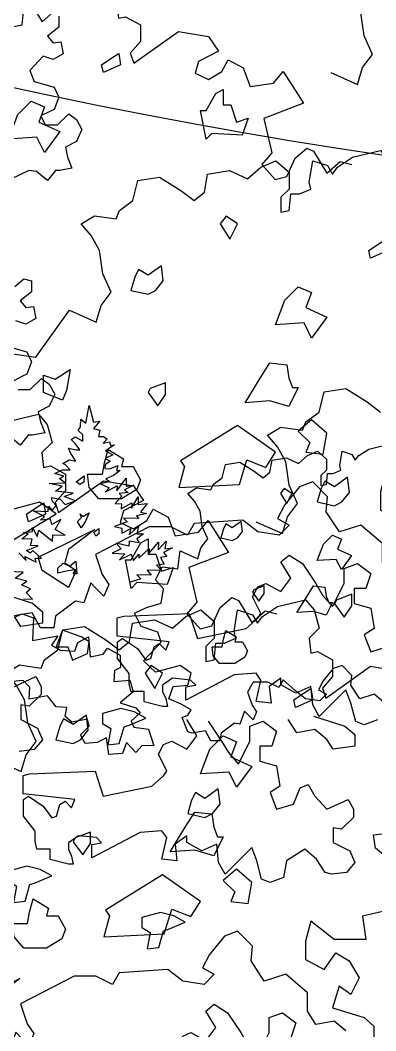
# Model space of a CAD drawing. Header units: inches. Extents: x -11 to 128, y 7 to 56.
# Drawn here: x 63.453 to 63.786, y 22.025 to 22.97 of the extents above; entities that cross this region are included whole.
import ezdxf

# ---------------------------------------------------------------- set-up
doc = ezdxf.new("R2010")
doc.units = ezdxf.units.IN
doc.header["$MEASUREMENT"] = 0
doc.layers.add('CAY', color=94, linetype='Continuous')
doc.layers.add('CAY-3', color=61, linetype='Continuous')
picture_1 = doc.add_image_def('image1.jpg', size_in_pixel=(1680, 1093))

# ---------------------------------------------------------------- blocks, each defined once
blk = doc.blocks.new('A$C76451831')
at = {"layer": 'CAY'}
for p, q in [((3317.1, 1724.4), (3361.9, 1731.5)), ((3361.9, 1731.5), (3406.7, 1703.8)), ((3306.5, 1682.6), (3317.1, 1724.4)), ((3406.7, 1703.8), (3434.4, 1682.6)), ((2664.3, 1664.1), (2722.6, 1678.3)), ((2722.6, 1678.3), (2740.3, 1657)), ((3278.8, 1661.9), (3306.5, 1682.6)), ((2740.3, 1657), (2750.9, 1619.3)), ((3199.2, 1634.2), (3226.9, 1651.3)), ((3226.9, 1651.3), (3271.7, 1644.8)), ((3271.7, 1644.8), (3278.8, 1661.9)), ((3219.8, 1610), (3199.2, 1634.2)), ((2750.9, 1619.3), (2729.7, 1598.1)), ((3237.5, 1578.7), (3219.8, 1610)), ((2532.2, 1553.2), (2535.7, 1588)), ((2729.7, 1598.1), (2733.2, 1567.4)), ((3244, 1530.4), (3237.5, 1578.7)), ((2733.2, 1567.4), (2747.4, 1570.3)), ((2747.4, 1570.3), (2778.6, 1553.2)), ((2515.1, 1549.7), (2532.2, 1553.2)), ((2764.5, 1473.6), (2857.6, 1539.7)), ((2778.6, 1553.2), (2778.6, 1518.4)), ((2857.6, 1539.7), (2920.1, 1529)), ((2778.6, 1518.4), (2757.4, 1494.2)), ((2920.1, 1529), (2940.8, 1498.4)), ((3261.7, 1492), (3244, 1530.4)), ((2757.4, 1494.2), (2764.5, 1473.6)), ((2940.8, 1498.4), (2899.5, 1477.1)), ((2899.5, 1477.1), (2892.4, 1452.9)), ((2947.9, 1456.5), (2961.4, 1480.7)), ((2961.4, 1480.7), (2992.7, 1463.6)), ((3240.4, 1464.3), (3261.7, 1492)), ((2892.4, 1452.9), (2920.1, 1439.4)), ((2920.1, 1439.4), (2947.9, 1456.5)), ((2992.7, 1463.6), (3006.8, 1425.2)), ((3055.2, 1432.3), (3075.8, 1456.5)), ((3075.8, 1456.5), (3117.7, 1390.4)), ((3175, 1454.3), (3230.4, 1429.5)), ((3230.4, 1429.5), (3240.4, 1464.3)), ((3006.8, 1425.2), (3055.2, 1432.3)), ((3117.7, 1390.4), (3035.1, 1358.6)), ((3035.1, 1358.6), (3052.2, 1286.6)), ((5943, 1269.4), (5949.7, 1306.8)), ((5949.7, 1306.8), (5958.9, 1271.5)), ((3052.2, 1286.6), (3031, 1262.4)), ((5931.9, 1262.1), (5932.4, 1277.9)), ((5932.4, 1277.9), (5943, 1269.4)), ((5972.1, 1273.8), (5958.5, 1258.4)), ((5958.9, 1271.5), (5972.1, 1273.8)), ((5926.6, 1254.1), (5931.9, 1262.1)), ((5936.7, 1245.6), (5926.6, 1254.1)), ((5936.3, 1232.4), (5936.7, 1245.6)), ((5958.5, 1258.4), (5971.5, 1255.2)), ((5971.5, 1255.2), (5968.8, 1242.2)), ((5968.8, 1242.2), (5979.2, 1241.8)), ((5979.2, 1241.8), (5987.1, 1236.1)), ((5912.4, 1236), (5920.7, 1241.1)), ((5920.2, 1227.6), (5912.4, 1236)), ((5930.2, 1214.1), (5920.2, 1227.6)), ((5920.7, 1241.1), (5936.3, 1232.4)), ((5987.1, 1236.1), (5978.7, 1228.2)), ((5978.7, 1228.2), (5991.9, 1230.5)), ((6002.6, 1224.7), (5983.6, 1212.2)), ((5991.9, 1230.5), (5994.4, 1222.3)), ((5994.4, 1222.3), (6002.6, 1224.7)), ((5906.3, 1217.6), (5922.5, 1214.3)), ((5911.3, 1206.6), (5906.3, 1217.6)), ((5921.6, 1190.3), (5911.3, 1206.6)), ((5922.5, 1214.3), (5930.2, 1214.1)), ((5999.1, 1203.5), (5983, 1196.4)), ((5983.6, 1212.2), (5999.1, 1203.5)), ((5894.8, 1185.8), (5908.2, 1193.5)), ((5900.1, 1182.9), (5894.8, 1185.8)), ((5910.1, 1172.2), (5900.1, 1182.9)), ((5908.2, 1193.5), (5921.6, 1190.3)), ((5982.6, 1182.8), (5982.3, 1175.1)), ((5993.3, 1190.6), (5982.6, 1182.8)), ((5983, 1196.4), (5993.3, 1190.6)), ((5992.7, 1174.7), (6009.3, 1181.8)), ((6009.3, 1181.8), (6006.2, 1171.5)), ((5878.2, 1165.1), (5894.3, 1172.7)), ((5896.6, 1159.5), (5878.2, 1165.1)), ((5888.2, 1154.3), (5896.6, 1159.5)), ((5894.3, 1172.7), (5910.1, 1172.2)), ((5982.3, 1175.1), (5992.7, 1174.7)), ((6000.4, 1160.8), (5984.3, 1153.7)), ((6013.9, 1171.3), (6000.4, 1160.8)), ((6006.2, 1171.5), (6013.9, 1171.3)), ((5866.6, 1144.2), (5898.8, 1145.8)), ((5893.1, 1138.3), (5866.6, 1144.2)), ((5879.6, 1127.9), (5893.1, 1138.3)), ((5898.8, 1145.8), (5888.2, 1154.3)), ((5991.8, 1148), (5973, 1143.2)), ((5973, 1143.2), (5991.3, 1134.9)), ((5983.3, 1127), (6007.8, 1139.3)), ((5984.3, 1153.7), (5991.8, 1148)), ((6007.4, 1128.9), (6026.9, 1154.9)), ((6007.8, 1139.3), (6007.4, 1128.9)), ((6042.3, 1140.8), (6023.3, 1131)), ((6026.9, 1154.9), (6026.3, 1138.6)), ((6026.3, 1138.6), (6042.3, 1140.8)), ((5916.6, 1123.9), (5879.6, 1127.9)), ((5897.8, 1116.8), (5916.6, 1123.9)), ((5921.5, 1107.8), (5897.8, 1116.8)), ((5991.3, 1134.9), (5983.3, 1127)), ((6017.4, 1117.6), (6003.8, 1102.2)), ((6030.9, 1125.3), (6012.2, 1123.3)), ((6012.2, 1123.3), (6017.4, 1117.6)), ((6023.3, 1131), (6030.9, 1125.3)), ((6037.9, 1092.9), (6051.8, 1116.4)), ((6051.8, 1116.4), (6051.3, 1100.6)), ((5864.5, 1085.8), (5864.9, 1096.7)), ((5864.9, 1096.7), (5872.8, 1088.2)), ((5871, 1115), (5889.4, 1111.7)), ((5873.4, 1106.8), (5871, 1115)), ((5872.8, 1088.2), (5880.8, 1098.4)), ((5880.8, 1098.4), (5873.4, 1106.8)), ((5889.4, 1111.7), (5899.9, 1100.4)), ((5899.9, 1100.4), (5921.5, 1107.8)), ((6003.8, 1102.2), (6016.9, 1101.8)), ((6016.5, 1091.4), (6038.3, 1103.8)), ((6016.9, 1101.8), (6016.5, 1091.4)), ((6038.3, 1103.8), (6037.9, 1092.9)), ((6051.3, 1100.6), (6070.4, 1102.6)), ((6070.4, 1102.6), (6056.2, 1084.5)), ((5856.5, 1075.7), (5832.8, 1086.9)), ((5832.8, 1086.9), (5864.5, 1085.8)), ((5848, 1067.8), (5856.5, 1075.7)), ((6069.6, 1081.4), (6048.2, 1076.7)), ((6048.2, 1076.7), (6053, 1071.1)), ((6056.2, 1084.5), (6069.6, 1081.4)), ((5831.4, 1044.3), (5831.6, 1052.5)), ((5831.6, 1052.5), (5841.4, 1033.6)), ((5869.4, 1069.8), (5848, 1067.8)), ((5871.7, 1058.8), (5869.4, 1069.8)), ((5890.7, 1069), (5871.7, 1058.8)), ((5879.1, 1048.1), (5890.7, 1069)), ((6028.7, 1064.2), (6002.1, 1054.3)), ((6002.1, 1054.3), (6017.8, 1051)), ((6053, 1071.1), (6021.3, 1072.2)), ((6021.3, 1072.2), (6028.7, 1064.2)), ((6033.2, 1037.3), (6052.4, 1055.2)), ((6052.4, 1055.2), (6049.1, 1039.5)), ((5809.5, 1029.2), (5823, 1039.2)), ((5812.7, 1042.3), (5831.4, 1044.3)), ((5823, 1039.2), (5812.7, 1042.3)), ((5841.4, 1033.6), (5844.6, 1046.6)), ((5844.6, 1046.6), (5873.3, 1024.3)), ((5873.3, 1024.3), (5873.7, 1037.4)), ((5873.7, 1037.4), (5900, 1036.5)), ((5900, 1036.5), (5879.1, 1048.1)), ((6017.8, 1051), (6017.5, 1040.6)), ((6017.5, 1040.6), (6036.4, 1050.3)), ((6036.4, 1050.3), (6033.2, 1037.3)), ((6062.7, 1039), (6048.8, 1028.6)), ((6049.1, 1039.5), (6062.7, 1039)), ((5830.8, 1028.5), (5809.5, 1029.2)), ((5819.1, 1004.9), (5843.5, 1014.5)), ((5827.6, 1015), (5830.8, 1028.5)), ((5843.5, 1014.5), (5827.6, 1015)), ((6005.9, 1019.7), (6016.3, 1008.4)), ((6032.4, 1013.3), (6005.9, 1019.7)), ((6032.8, 1024.2), (6032.4, 1013.3)), ((6053.9, 1020.7), (6032.8, 1024.2)), ((6048.8, 1028.6), (6053.9, 1020.7)), ((6074.5, 998.7), (6093.9, 1022)), ((6093.3, 1005.7), (6110.2, 1024.2)), ((6093.9, 1022), (6093.3, 1005.7)), ((6122.9, 1010.1), (6104, 1000.4)), ((6110.2, 1024.2), (6107, 1008)), ((6107, 1008), (6122.9, 1010.1)), ((5803.1, 1000), (5818.4, 983.6)), ((5818.4, 983.6), (5815.9, 991.8)), ((5815.9, 991.8), (5839.5, 980.1)), ((5827.1, 999.2), (5819.1, 1004.9)), ((5832.7, 1004.4), (5827.1, 999.2)), ((5850.7, 987.9), (5832.7, 1004.4)), ((6016.3, 1008.4), (5997.4, 998.7)), ((5997.4, 998.7), (6024.1, 997.7)), ((6024.1, 997.7), (6012.8, 985)), ((6012.8, 985), (6037.3, 997.3)), ((6037.3, 997.3), (6042.2, 983.9)), ((6042.2, 983.9), (6053.1, 996.7)), ((6052.8, 988.6), (6074.8, 1009.1)), ((6053.1, 996.7), (6052.8, 988.6)), ((6074.8, 1009.1), (6074.5, 998.7)), ((6111.4, 992), (6098.2, 989.7)), ((6098.2, 989.7), (6105.9, 976.3)), ((6104, 1000.4), (6111.4, 992)), ((5839.5, 980.1), (5837.1, 988.4)), ((5837.1, 988.4), (5850.7, 987.9)), ((6105.9, 976.3), (6089.5, 974.1)), ((6089.5, 974.1), (6099.9, 962.9)), ((5812.1, 959.8), (5761.9, 961.5)), ((5795.8, 947.2), (5812.1, 959.8)), ((5819.6, 940.9), (5795.8, 947.2)), ((6078.3, 953.2), (6048.9, 954.2)), ((6048.9, 954.2), (6056.8, 945.8)), ((6070.5, 963.9), (6078.3, 953.2)), ((6099.9, 962.9), (6070.5, 963.9)), ((5808.9, 933.2), (5819.6, 940.9)), ((5827.2, 924.8), (5808.9, 933.2)), ((6056.8, 945.8), (6035.2, 938.9)), ((5818.7, 916.9), (5827.2, 924.8)), ((5831.4, 903.4), (5818.7, 916.9)), ((5812.9, 904), (5831.4, 903.4)), ((2512.8, 868.3), (2561.2, 861.8))]:
    blk.add_line(p, q, dxfattribs=at)
for points in [[(3369.9, 1515.3), (3365.9, 1547), (3338.2, 1527.2), (3318.4, 1539), (3310.5, 1523.2), (3302.6, 1495.5), (3338.2, 1487.6), (3354, 1495.5)], [(2721.4, 1485.8), (2733.3, 1493.7), (2737.3, 1469.9), (2701.6, 1454.1), (2697.7, 1469.9)], [(2935.2, 1410.5), (2951, 1418.5), (2951, 1386.8), (2966.9, 1386.8), (2978.8, 1351.1), (3002.5, 1359.1), (2990.6, 1323.4), (2927.3, 1327.4), (2915.4, 1315.5), (2903.5, 1374.9), (2915.4, 1374.9)], [(2523.5, 1367), (2551.2, 1394.7), (2578.9, 1382.8), (2567, 1351.1), (2610.6, 1331.3), (2578.9, 1287.8), (2563.1, 1319.5), (2503.7, 1315.5)], [(3342.6, 1291.2), (3338.7, 1283.3), (3358.5, 1255.6), (3374.3, 1279.3), (3374.3, 1303.1)], [(5922.9, 1147.7), (5939.2, 1160.3), (5938.7, 1147.1), (5930.4, 1142)], [(5925, 1065.1), (5933.4, 1073), (5931, 1080.8), (5936.2, 1075.1), (5949.6, 1082.8), (5941.3, 1064.5), (5932.7, 1051.7)], [(5923.9, 955.9), (5916.2, 956.2), (5921.4, 964.1), (5905.5, 962), (5884.1, 957.3), (5884.4, 968.1), (5895.7, 978.2), (5908.6, 972.3), (5922.1, 982.7)], [(2577.1, 788.1), (2577.1, 823.8), (2600.8, 815.8), (2632.5, 835.6), (2624.6, 792.1), (2616.7, 772.3)]]:
    blk.add_lwpolyline(points, close=True, dxfattribs=at)
for points in [[(2517.2, 1008.8), (2535.7, 1024.9), (2551.8, 1020.6), (2551.8, 997.4), (2528.6, 978.9), (2540, 965.1), (2556.1, 967.1), (2560.8, 941.9), (2540, 930.1), (2519.2, 937.2)], [(2500.7, 884.1), (2542.4, 872.7), (2551.8, 851.9), (2542.4, 826.3), (2533.3, 821.6), (2514.8, 812.5)], [(2523.9, 794.1), (2549.4, 794.1), (2572.6, 816.9), (2588.7, 805.5), (2600.1, 784.6), (2588.7, 759.5), (2565.6, 747.7), (2570.3, 726.8), (2579.3, 704), (2554.2, 699.3), (2544.7, 699.3), (2528.6, 678.5), (2505.4, 696.9)], [(5963.8, 1034.3), (5959.1, 1042.6), (5969.8, 1050.4), (5969.4, 1039.5), (5963.8, 1034.3)]]:
    blk.add_lwpolyline(points, dxfattribs=at)
at = {"layer": 'CAY-3'}
for p, q in [((3100.6, 1276), (3124.7, 1296.6)), ((3124.7, 1296.6), (3138.9, 1290.1)), ((3138.9, 1290.1), (3166.6, 1244.7)), ((3220.2, 1277.6), (3278.5, 1291.8)), ((3278.5, 1291.8), (3296.2, 1270.6)), ((3029.1, 1257), (3060.4, 1270.6)), ((3060.4, 1270.6), (3088.1, 1246.4)), ((3083.5, 1237.6), (3100.6, 1276)), ((3130, 1225.7), (3137, 1270.6)), ((3137, 1270.6), (3167.7, 1260.5)), ((3166.6, 1244.7), (3194.3, 1268.9)), ((3188.9, 1257), (3220.2, 1277.6)), ((3194.3, 1268.9), (3218.5, 1262.4)), ((3296.2, 1270.6), (3306.9, 1232.8)), ((2911.8, 1205.1), (2918.3, 1242.8)), ((2918.3, 1242.8), (2963.7, 1249.9)), ((2963.7, 1249.9), (3001.4, 1232.8)), ((3001.4, 1232.8), (3029.1, 1257)), ((3031, 1262.4), (3058.7, 1231.2)), ((3088.1, 1246.4), (3088.1, 1211.6)), ((3167.7, 1260.5), (3178.3, 1242.8)), ((3178.3, 1242.8), (3188.9, 1257)), ((2762.6, 1187.4), (2773.2, 1229.3)), ((2773.2, 1229.3), (2818.1, 1236.4)), ((2818.1, 1236.4), (2862.9, 1208.6)), ((3058.7, 1231.2), (3083.5, 1237.6)), ((3133.5, 1211.6), (3130, 1225.7)), ((3306.9, 1232.8), (3285.6, 1211.6)), ((2862.9, 1208.6), (2890.6, 1187.4)), ((2890.6, 1187.4), (2911.8, 1205.1)), ((3088.1, 1211.6), (3071, 1194.5)), ((3088.1, 1166.8), (3091.6, 1201.6)), ((3091.6, 1201.6), (3109.3, 1201.6)), ((3109.3, 1201.6), (3133.5, 1211.6)), ((3285.6, 1211.6), (3289.2, 1180.9)), ((2734.9, 1166.8), (2762.6, 1187.4)), ((3071, 1194.5), (3071, 1163.2)), ((3289.2, 1180.9), (3303.3, 1183.9)), ((3303.3, 1183.9), (3334.6, 1166.8)), ((2727.8, 1149.6), (2734.9, 1166.8)), ((3071, 1163.2), (3088.1, 1166.8)), ((3334.6, 1166.8), (3334.6, 1131.9)), ((2655.3, 1139), (2683, 1156.1)), ((2676, 1114.8), (2655.3, 1139)), ((2683, 1156.1), (2727.8, 1149.6)), ((3320.4, 1087.1), (3413.6, 1153.2)), ((3413.6, 1153.2), (3476.1, 1142.6)), ((3334.6, 1131.9), (3313.3, 1107.8)), ((2693.6, 1083.6), (2676, 1114.8)), ((3313.3, 1107.8), (3320.4, 1087.1)), ((2700.1, 1035.2), (2693.6, 1083.6)), ((2717.8, 996.9), (2700.1, 1035.2)), ((2696.6, 969.1), (2717.8, 996.9)), ((2686.6, 934.3), (2696.6, 969.1)), ((2561.2, 861.8), (2631.1, 959.1)), ((2631.1, 959.1), (2686.6, 934.3)), ((6173.4, 618.5), (6152.8, 652.7)), ((6381.5, 625), (6363.8, 652.7)), ((6416.3, 659.8), (6481.8, 639.1)), ((3473.1, 650.6), (3396.5, 632.9)), ((3396.5, 632.9), (3403.5, 584.6)), ((6197.6, 649.2), (6225.3, 607.9)), ((6284.2, 639.1), (6312, 649.2)), ((6284.2, 607.9), (6284.2, 639.1)), ((6312, 649.2), (6339.7, 628.5)), ((6419.3, 632.1), (6381.5, 625)), ((6444, 611.4), (6419.3, 632.1)), ((6481.8, 639.1), (6502.4, 621.4)), ((3289.2, 622.9), (3278.5, 581)), ((3337.5, 584.6), (3289.2, 622.9)), ((6152.8, 590.8), (6173.4, 618.5)), ((6339.7, 628.5), (6329.6, 597.3)), ((6457.6, 590.8), (6444, 611.4)), ((6502.4, 621.4), (6502.4, 597.3)), ((3109.3, 591.6), (3078.1, 553.3)), ((3137, 601.7), (3109.3, 591.6)), ((3167.7, 570.4), (3137, 601.7)), ((6093.8, 580.2), (6104.4, 600.8)), ((6104.4, 600.8), (6121.5, 607.9)), ((6121.5, 607.9), (6152.8, 590.8)), ((6225.3, 607.9), (6239.4, 583.7)), ((6260.1, 559.5), (6284.2, 607.9)), ((6304.9, 597.3), (6304.9, 566)), ((6329.6, 597.3), (6304.9, 597.3)), ((6502.4, 597.3), (6457.6, 590.8)), ((3164.8, 539.7), (3167.7, 570.4)), ((3278.5, 581), (3278.5, 542.7)), ((3403.5, 584.6), (3337.5, 584.6)), ((6110.9, 545.4), (6093.8, 580.2)), ((6239.4, 583.7), (6260.1, 559.5)), ((2568.3, 559.8), (2491.6, 539.1)), ((2603, 535.6), (2568.3, 559.8)), ((3078.1, 553.3), (3063.9, 525.6)), ((3316.9, 522), (3341, 556.8)), ((3341, 556.8), (3368.8, 539.7)), ((6304.9, 566), (6339.7, 556)), ((6339.7, 556), (6346.7, 514.1)), ((2498.1, 471.6), (2603, 535.6)), ((3192.5, 497.8), (3164.8, 539.7)), ((3278.5, 542.7), (3316.9, 522)), ((3368.8, 539.7), (3390, 504.9)), ((5812.2, 536.3), (5825.7, 539.8)), ((5812.2, 497.9), (5812.2, 536.3)), ((5825.7, 539.8), (5961.9, 545.3)), ((5961.9, 545.3), (5979, 493.4)), ((6080.2, 514.1), (6104.4, 535.3)), ((6104.4, 535.3), (6110.9, 545.4)), ((2797, 507.9), (2685, 450.4)), ((2841.8, 507.9), (2797, 507.9)), ((2876.6, 490.8), (2841.8, 507.9)), ((2890.2, 514.9), (2876.6, 490.8)), ((2991.4, 522), (2890.2, 514.9)), ((3022.7, 497.8), (2991.4, 522)), ((3063.9, 525.6), (3088.1, 512)), ((3088.1, 512), (3067.5, 490.8)), ((3237.3, 512), (3192.5, 497.8)), ((3282.1, 473.7), (3237.3, 512)), ((5979, 493.4), (6080.2, 514.1)), ((6346.7, 514.1), (6326.1, 500.5)), ((6374.5, 476.3), (6388.6, 510.6)), ((6388.6, 510.6), (6405.7, 517.6)), ((6405.7, 517.6), (6419.3, 493.4)), ((3067.5, 490.8), (3022.7, 497.8)), ((3348.1, 487.2), (3334.6, 442.4)), ((3372.3, 470.1), (3348.1, 487.2)), ((3390, 504.9), (3372.3, 470.1)), ((5920.1, 486.4), (5812.2, 497.9)), ((5812.8, 486.4), (5823.4, 493.4)), ((5812.8, 451.6), (5812.8, 486.4)), ((5823.4, 493.4), (5854, 472.2)), ((5913, 468.7), (5920.1, 486.4)), ((6326.1, 500.5), (6339.7, 465.7)), ((6419.3, 493.4), (6444, 465.7)), ((6444, 465.7), (6488.8, 486.4)), ((6488.8, 486.4), (6499.5, 465.7)), ((3282.1, 435.3), (3282.1, 473.7)), ((5854, 472.2), (5871.7, 448)), ((5881.7, 451.6), (5888.8, 475.7)), ((5888.8, 475.7), (5899.4, 482.8)), ((5899.4, 482.8), (5913, 468.7)), ((6339.7, 465.7), (6374.5, 476.3)), ((6499.5, 465.7), (6499.5, 448.6)), ((2685, 450.4), (2699.2, 409.1)), ((3071, 435.3), (3088.1, 449.5)), ((3088.1, 449.5), (3115.8, 431.8)), ((3334.6, 442.4), (3400, 421.8)), ((5836.9, 420.3), (5812.8, 451.6)), ((5871.7, 448), (5881.7, 451.6)), ((6499.5, 448.6), (6474.7, 424.4)), ((3091.6, 401.1), (3071, 435.3)), ((3115.8, 431.8), (3143.5, 390.5)), ((3202.5, 421.8), (3230.2, 431.8)), ((3202.5, 390.5), (3202.5, 421.8)), ((3230.2, 431.8), (3257.9, 411.1)), ((3299.8, 407.6), (3282.1, 435.3)), ((3400, 421.8), (3420.6, 404.1)), ((6100.9, 420.9), (6055.5, 417.4)), ((6110.9, 406.7), (6100.9, 420.9)), ((6457.6, 427.4), (6457.6, 396.7)), ((6474.7, 424.4), (6457.6, 427.4)), ((2699.2, 409.1), (2712.7, 388.5)), ((3071, 373.4), (3091.6, 401.1)), ((3257.9, 411.1), (3247.9, 379.9)), ((3337.5, 414.7), (3299.8, 407.6)), ((3362.3, 394), (3337.5, 414.7)), ((3420.6, 404.1), (3420.6, 379.9)), ((5836.9, 399.6), (5836.9, 420.3)), ((5927.1, 410.3), (5906.5, 396.1)), ((5964.9, 406.7), (5927.1, 410.3)), ((6055.5, 417.4), (5954.9, 364.8)), ((5975.5, 396.1), (5964.9, 406.7)), ((6100.9, 361.9), (6110.9, 406.7)), ((6152.8, 410.3), (6128.6, 393.2)), ((6152.8, 396.7), (6152.8, 410.3)), ((2675.1, 391.3), (2660.8, 350.1)), ((2685, 381.4), (2675.1, 391.3)), ((2702.7, 363.7), (2685, 381.4)), ((2712.7, 388.5), (2702.7, 363.7)), ((3012, 362.8), (3022.7, 383.4)), ((3022.7, 383.4), (3039.8, 390.5)), ((3039.8, 390.5), (3071, 373.4)), ((3143.5, 390.5), (3157.7, 366.3)), ((3178.3, 342.1), (3202.5, 390.5)), ((3223.1, 379.9), (3223.1, 348.6)), ((3247.9, 379.9), (3223.1, 379.9)), ((5840.5, 382.5), (5836.9, 399.6)), ((5868.2, 382.5), (5840.5, 382.5)), ((5868.2, 361.3), (5868.2, 382.5)), ((5906.5, 396.1), (5906.5, 382.5)), ((5906.5, 382.5), (5913, 368.4)), ((5954.9, 392.6), (5975.5, 396.1)), ((5954.9, 364.8), (5954.9, 392.6)), ((6128.6, 393.2), (6132.1, 358.4)), ((6184, 379), (6152.8, 396.7)), ((6215.3, 393.2), (6184, 379)), ((6218.8, 354.8), (6215.3, 393.2)), ((6287.8, 386.1), (6263.6, 361.9)), ((6298.4, 358.4), (6287.8, 386.1)), ((6398.6, 382.6), (6360.3, 358.4)), ((6422.8, 361.9), (6398.6, 382.6)), ((6457.6, 396.7), (6492.4, 379)), ((6492.4, 379), (6502.4, 354.8)), ((2488.6, 369.9), (2554, 349.3)), ((3029.1, 328), (3012, 362.8)), ((3157.7, 366.3), (3178.3, 342.1)), ((5906.5, 351.3), (5868.2, 361.3)), ((5913, 368.4), (5916.5, 351.3)), ((6132.1, 358.4), (6100.9, 361.9)), ((6263.6, 361.9), (6232.4, 330.6)), ((6308.4, 320), (6298.4, 358.4)), ((6360.3, 358.4), (6353.8, 323.6)), ((6440.5, 334.2), (6422.8, 361.9)), ((2554, 349.3), (2574.7, 331.6)), ((2643.7, 353.7), (2601.9, 322.4)), ((2660.8, 350.1), (2643.7, 353.7)), ((3223.1, 348.6), (3257.9, 338.6)), ((3257.9, 338.6), (3265, 296.7)), ((5916.5, 351.3), (5906.5, 351.3)), ((6232.4, 330.6), (6218.8, 354.8)), ((6502.4, 354.8), (6485.3, 334.2)), ((2553.5, 329.5), (2511.7, 322.4)), ((2529.9, 300.9), (2516.3, 321.6)), ((2570.6, 298.2), (2553.5, 329.5)), ((2574.7, 331.6), (2574.7, 307.4)), ((2601.9, 322.4), (2598.3, 298.2)), ((2730.4, 318.9), (2744, 322.4)), ((2730.4, 280.5), (2730.4, 318.9)), ((2744, 322.4), (2880.2, 328)), ((2880.2, 328), (2897.3, 276)), ((2998.5, 296.7), (3022.7, 317.9)), ((3022.7, 317.9), (3029.1, 328)), ((6326.1, 313.5), (6308.4, 320)), ((6353.8, 323.6), (6326.1, 313.5)), ((6454.1, 330.6), (6440.5, 334.2)), ((6485.3, 334.2), (6454.1, 330.6)), ((2574.7, 307.4), (2529.9, 300.9)), ((2598.3, 298.2), (2570.6, 298.2)), ((2897.3, 276), (2998.5, 296.7)), ((3265, 296.7), (3244.4, 283.1)), ((2838.3, 269), (2730.4, 280.5)), ((2731, 269), (2741.6, 276)), ((2741.6, 276), (2772.3, 254.8)), ((3244.4, 283.1), (3257.9, 248.3)), ((2731, 234.2), (2731, 269)), ((2772.3, 254.8), (2790, 230.6)), ((2800, 234.2), (2807.1, 258.3)), ((2807.1, 258.3), (2817.7, 265.4)), ((2817.7, 265.4), (2831.2, 251.3)), ((2831.2, 251.3), (2838.3, 269)), ((3257.9, 248.3), (3292.7, 259)), ((2755.2, 202.9), (2731, 234.2)), ((2790, 230.6), (2800, 234.2)), ((2516.3, 175.9), (2561.1, 196.5)), ((2561.1, 196.5), (2571.7, 175.9)), ((2755.2, 182.3), (2755.2, 202.9)), ((2845.4, 192.9), (2824.7, 178.7)), ((2883.1, 189.3), (2845.4, 192.9)), ((2973.7, 200), (2873.1, 147.5)), ((3019.1, 203.5), (2973.7, 200)), ((3029.1, 189.3), (3019.1, 203.5)), ((3071, 192.9), (3046.8, 175.8)), ((3071, 179.3), (3071, 192.9)), ((2571.7, 175.9), (2571.7, 158.8)), ((2758.7, 165.1), (2755.2, 182.3)), ((2824.7, 178.7), (2824.7, 165.1)), ((2873.1, 175.2), (2893.7, 178.7)), ((2873.1, 147.5), (2873.1, 175.2)), ((2893.7, 178.7), (2883.1, 189.3)), ((3019.1, 144.5), (3029.1, 189.3)), ((3046.8, 175.8), (3050.4, 141)), ((3102.3, 161.6), (3071, 179.3)), ((3133.5, 175.8), (3102.3, 161.6)), ((3137, 137.4), (3133.5, 175.8)), ((3206, 168.7), (3181.9, 144.5)), ((3216.6, 141), (3206, 168.7)), ((2571.7, 158.8), (2547, 134.6)), ((2786.4, 165.1), (2758.7, 165.1)), ((2786.4, 143.9), (2786.4, 165.1)), ((2824.7, 165.1), (2831.2, 151)), ((2831.2, 151), (2834.8, 133.9)), ((2529.9, 137.5), (2529.9, 106.9)), ((2547, 134.6), (2529.9, 137.5)), ((2824.7, 133.9), (2786.4, 143.9)), ((2834.8, 133.9), (2824.7, 133.9)), ((3050.4, 141), (3019.1, 144.5)), ((3150.6, 113.3), (3137, 137.4)), ((3181.9, 144.5), (3150.6, 113.3)), ((3226.7, 102.6), (3216.6, 141)), ((2529.9, 106.9), (2564.7, 89.2)), ((3272.1, 106.2), (3244.4, 96.1)), ((2564.7, 89.2), (2574.7, 65)), ((3244.4, 96.1), (3226.7, 102.6)), ((2574.7, 65), (2557.6, 44.3)), ((2557.6, 44.3), (2526.3, 40.8))]:
    blk.add_line(p, q, dxfattribs=at)
for points in [[(6847.8, 966.6), (6866.3, 936.3), (6884.7, 952.4)], [(6900.9, 948.1), (6900.9, 924.9), (6877.7, 906.4), (6889.1, 892.7), (6905.2, 894.6), (6909.9, 869.5), (6889.1, 857.7), (6868.2, 864.7), (6840.7, 834.9), (6849.8, 811.7), (6891.4, 800.2), (6900.9, 779.4), (6891.4, 753.8), (6882.4, 749.1), (6863.9, 740.1), (6872.9, 721.6), (6898.5, 721.6), (6921.7, 744.4), (6937.8, 733), (6949.2, 712.2), (6937.8, 687), (6914.6, 675.2), (6919.3, 654.4), (6928.4, 631.5), (6903.2, 626.8), (6893.8, 626.8), (6877.7, 606), (6854.5, 624.5), (6838.4, 626.8), (6801.4, 608.3)], [(6572.6, 679.9), (6542.8, 705.5), (6512.9, 696), (6494.4, 724), (6496.4, 744.4), (6475.9, 765.3), (6457.5, 758.6), (6436.6, 733), (6427.2, 714.5), (6443.3, 705.5), (6429.6, 691.3), (6399.7, 696), (6378.8, 712.2), (6353.3, 735.4), (6344.3, 719.2), (6321.1, 730.6), (6291.2, 730.6), (6279.4, 709.8), (6288.8, 682.3), (6297.9, 668.5), (6291.2, 652), (6279.4, 663.8), (6272.8, 670.4), (6263.3, 643), (6251.9, 645.3), (6224, 624.5), (6221.6, 608.3), (6203.1, 608.3), (6191.7, 629.2), (6163.8, 624.5), (6154.8, 626.8), (6143.4, 656.7), (6154.8, 661.4), (6161.9, 672.8), (6141, 684.6), (6115.5, 696), (6124.5, 721.6), (6154.8, 724), (6161.9, 749.1), (6138.7, 765.3), (6087.6, 751.5), (6062.4, 774.7), (6099.4, 814), (6092.3, 834.9), (6057.7, 846.3), (6043.9, 874.2), (6069.1, 885.6), (6099.4, 894.6), (6104.1, 924.9), (6087.6, 943.4), (6101.7, 970.9), (6134, 966.6), (6138.7, 1003.6), (6175.6, 987), (6182.3, 1010.2), (6196.5, 1028.7), (6184.7, 1054.3), (6180.3, 1086.5), (6168.5, 1107.4), (6154.8, 1123.5), (6173.3, 1134.9), (6203.1, 1130.6), (6207.9, 1142), (6226.3, 1155.7), (6233.4, 1183.7), (6263.3, 1188.4), (6293.2, 1169.9), (6311.6, 1155.7), (6325.8, 1167.5), (6330.1, 1192.7), (6360.4, 1197.4), (6385.5, 1186), (6404, 1202.1), (6424.8, 1211.2), (6443.3, 1195.1), (6443.3, 1171.9), (6431.9, 1160.5), (6431.9, 1139.6), (6443.3, 1142), (6445.7, 1165.2), (6457.5, 1165.2), (6473.6, 1171.9), (6471.2, 1181.3), (6475.9, 1211.2), (6496.4, 1204.5), (6503.5, 1192.7), (6510.5, 1202.1), (6531.4, 1215.9), (6570.3, 1225.3)], [(5791.3, 864.6), (5810.3, 873), (5833.5, 864.6), (5831.4, 817.1), (5884.1, 826.6), (5871.5, 807.6), (5889.4, 797.1), (5920, 795), (5926.3, 812.9), (5948.5, 824.5), (5951.6, 783.4), (5979, 788.7), (5987.5, 801.3), (6013.8, 786.5), (6014.9, 761.2), (6002.2, 754.9), (6001.2, 731.7), (6033.9, 734.9), (6041.3, 710.6), (6013.8, 687.4), (6046.5, 676.9), (6056, 666.3), (6037, 649.4), (6042.3, 636.8), (6072.9, 632.6), (6084.5, 597.8), (6060.2, 598.8), (6046.5, 584), (6027.6, 605.1), (6019.1, 581.9), (5990.6, 579.8), (5985.4, 614.6), (5966.4, 605.1), (5941.1, 603), (5931.6, 621), (5949.5, 638.9), (5946.3, 653.7), (5913.6, 647.3), (5899.9, 658.9), (5903.1, 677.9), (5881, 679), (5863, 702.2), (5825.1, 694.8), (5826.1, 720.1), (5812.4, 733.8), (5790.2, 731.7)]]:
    blk.add_lwpolyline(points, dxfattribs=at)
for points in [[(2980.4, 1138.9), (2956.7, 1154.8), (2944.8, 1138.9), (2964.6, 1107.2)], [(6371.5, 1123.4), (6355.7, 1134), (6347.8, 1123.4), (6361, 1102.3)], [(3277.4, 1099.3), (3289.2, 1107.2), (3293.2, 1083.5), (3257.6, 1067.6), (3253.6, 1083.5)], [(6268.6, 1044.2), (6266, 1065.3), (6247.5, 1052.1), (6234.3, 1060.1), (6229, 1049.5), (6223.7, 1031), (6247.5, 1025.7), (6258, 1031)], [(2826, 1020.1), (2822.1, 1051.8), (2794.4, 1032), (2774.6, 1043.9), (2766.7, 1028), (2758.7, 1000.3), (2794.4, 992.4), (2810.2, 1000.3)], [(6437.5, 1017.8), (6456, 1036.3), (6474.5, 1028.4), (6466.5, 1007.2), (6495.6, 994), (6474.5, 965), (6463.9, 986.1), (6424.3, 983.5)], [(3079.4, 980.5), (3107.1, 1008.2), (3134.8, 996.3), (3123, 964.7), (3166.5, 944.9), (3134.8, 901.3), (3119, 933), (3059.6, 929)], [(6292.4, 922.8), (6289.7, 917.5), (6302.9, 899), (6313.5, 914.8), (6313.5, 930.7)], [(6403.2, 909.6), (6416.4, 930.7), (6440.2, 928), (6442.8, 909.6), (6448.1, 896.4), (6456, 896.4), (6442.8, 870), (6416.4, 877.9), (6382.1, 875.2)], [(3027.9, 818.1), (3047.7, 849.8), (3083.4, 845.8), (3087.3, 818.1), (3095.2, 798.3), (3107.1, 798.3), (3087.3, 758.7), (3047.7, 770.6), (2996.3, 766.6)], [(6252.8, 814.5), (6268.6, 814.5), (6279.2, 796), (6273.9, 782.8), (6252.8, 769.6), (6221.1, 769.6), (6207.9, 785.5), (6205.3, 803.9), (6226.4, 803.9), (6229, 819.8), (6234.3, 838.3), (6255.4, 825.1)], [(2798.8, 796), (2794.8, 788.1), (2814.6, 760.4), (2830.5, 784.1), (2830.5, 807.9)], [(3423.8, 774.6), (3419.9, 802.3), (3455.5, 806.2), (3463.4, 790.4), (3443.6, 758.7)], [(3039.8, 632), (3059.6, 663.7), (2980.4, 719.1), (2862.1, 645.5), (2870, 633.6), (2858.2, 590.1), (2984.4, 596.3), (3000.2, 647.8)], [(3158.6, 659.7), (3166.5, 703.3), (3134.8, 731), (3107.1, 707.2), (3130.9, 683.5), (3123, 663.7)], [(2739.4, 633.6), (2763.2, 633.6), (2779, 605.9), (2771.1, 586.1), (2739.4, 566.3), (2691.9, 566.3), (2672.1, 590.1), (2668.1, 617.8), (2699.8, 617.8), (2703.8, 641.6), (2711.7, 669.3), (2743.4, 649.5)], [(6222, 476.6), (6218.1, 508.3), (6190.4, 488.5), (6170.6, 500.4), (6162.6, 484.6), (6154.7, 456.8), (6190.4, 448.9), (6206.2, 456.8)], [(2573.8, 417.4), (2565.9, 445.1), (2684, 503), (2629.2, 460.9), (2621.3, 433.2), (2645.1, 417.4), (2629.2, 381.7)], [(5847.5, 340.7), (5819.8, 347.7), (5781.5, 337.1), (5781.5, 316.5), (5798.6, 305.9), (5792.1, 271.6), (5816.3, 274.6), (5826.3, 309.4), (5836.9, 312.9), (5871.7, 327.1)], [(2654.9, 279), (2616.6, 293.2), (2603, 258.3), (2627.2, 258.3), (2637.2, 230.6), (2668.5, 244.8), (2672, 269)], [(6125.5, 244), (6097.8, 251.1), (6059.5, 240.5), (6059.5, 219.9), (6076.6, 209.2), (6070.1, 175), (6094.3, 178), (6104.3, 212.8), (6114.9, 216.3), (6149.7, 230.5)], [(2765.8, 123.3), (2738.1, 130.3), (2699.7, 119.7), (2699.7, 99.1), (2716.8, 88.5), (2710.4, 54.3), (2734.5, 57.2), (2744.6, 92), (2755.2, 95.5), (2790, 109.7)]]:
    blk.add_lwpolyline(points, close=True, dxfattribs=at)

msp = doc.modelspace()

# ---------------------------------------------------------------- linework, layer by layer
msp.add_arc((64.58243, 28.13721), 5.35211, 234.2909, 297.59272)

# ---------------------------------------------------------------- block references
at = {"layer": 'CAY', "xscale": 0.0004489089019145984, "yscale": 0.0004489089019145984, "zscale": 0.0004489089019145984}
for p in [(60.39163, 22.54812), (62.31846, 22.26819), (60.84706, 22.02325), (62.24839, 21.84829)]:
    msp.add_blockref('A$C76451831', p, dxfattribs=at)

# ---------------------------------------------------------------- pictures from other files: only their frames are drawn
image = msp.add_image(picture_1, insert=(12.49661, 7.37723), size_in_units=(74.4025, 48.40591))
image.dxf.flags = 6

doc.saveas('drawing.dxf')
